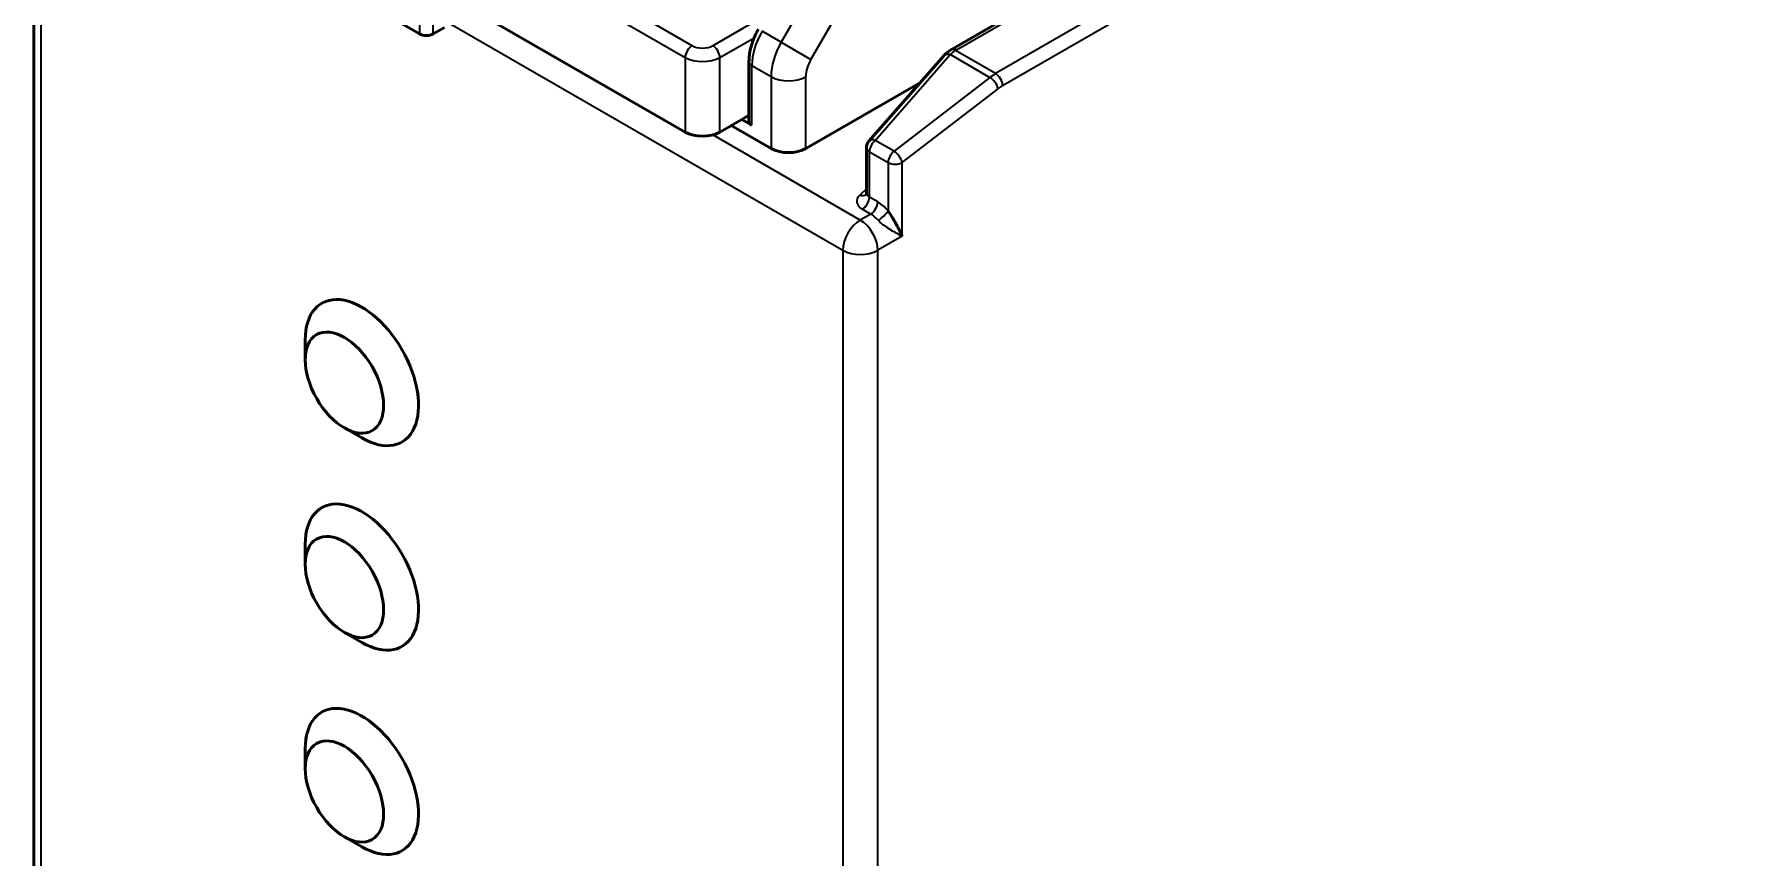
# Model space of a CAD drawing. Header units: millimetres. Extents: x 0 to 415, y 0 to 297.
# Drawn here: x 77 to 111.45, y 88.05 to 104.75 of the extents above; entities that cross this region are included whole.
import ezdxf

# ---------------------------------------------------------------- set-up
doc = ezdxf.new("R2010")
doc.units = ezdxf.units.MM
doc.layers.add('Sichtbar (ISO)', color=7, linetype='Continuous', lineweight=50)
doc.layers.add('Sichtbar schmal (ISO)', color=7, linetype='Continuous', lineweight=35)

msp = doc.modelspace()

# ---------------------------------------------------------------- linework, layer by layer
at = {"layer": 'Sichtbar (ISO)'}
for p, q in [((126.539, 122.294), (95.613, 104.439)), ((77, 109.958), (77, 34.759)), ((82.255, 106.233), (84.819, 104.753)), ((85.561, 105.446), (90.21, 102.762)), ((85.102, 104.753), (85.332, 104.886)), ((91.506, 102.981), (91.506, 104.194)), ((93.939, 102.578), (95.456, 104.31)), ((94.984, 103.771), (92.661, 102.43)), ((90.917, 102.762), (91.36, 103.018)), ((91.506, 103.102), (91.36, 103.018)), ((91.36, 103.018), (91.565, 102.899)), ((91.147, 102.895), (91.953, 102.43)), ((93.89, 101.523), (93.89, 102.446)), ((82.503, 98.137), (82.503, 98.545)), ((83.298, 96.759), (83.652, 96.555)), ((82.503, 93.989), (82.503, 94.398)), ((83.298, 92.611), (83.652, 92.407)), ((82.503, 89.842), (82.503, 90.25)), ((83.298, 88.464), (83.652, 88.26))]:
    msp.add_line(p, q, dxfattribs=at)
msp.add_arc((94.09, 102.446), 0.2, 138.8031, 180, dxfattribs=at)
for centre, major_axis, ratio, start_param, end_param in [((84.96, 104.835), (0.2, 0), 0.577746, 3.927333, 5.497445), ((95.606, 104.179), (-0.15, 0.132), 0.584764, 6.279291, 6.283185), ((90.563, 102.966), (0.5, 0), 0.577746, 3.927333, 5.497445), ((91.706, 102.981), (-0.2, 0), 0.57735, 0, 0.785398), ((92.307, 102.634), (-0.5, 0), 0.57735, 0.785398, 2.356194), ((83.652, 97.882), (-0.813, 1.407), 0.57735, 2.356194, 7.068583), ((83.652, 93.734), (-0.813, 1.407), 0.57735, 2.356194, 7.068583), ((83.652, 89.586), (-0.813, 1.407), 0.57735, 2.356194, 7.068583)]:
    msp.add_ellipse(centre, major_axis=major_axis, ratio=ratio, start_param=start_param, end_param=end_param, dxfattribs=at)
for centre in [(83.298, 97.678), (83.298, 93.53), (83.298, 89.382)]:
    msp.add_ellipse(centre, major_axis=(-0.563, 0.974), ratio=0.57735, dxfattribs=at)
for points, knots in [([(91.506, 104.194), (91.506, 104.237), (91.509, 104.281), (91.52, 104.37), (91.528, 104.414), (91.55, 104.504), (91.563, 104.548), (91.595, 104.637), (91.612, 104.681), (91.652, 104.768), (91.675, 104.81), (91.698, 104.852)], [0, 0, 0, 0, 0.1570796, 0.1570796, 0.3141593, 0.3141593, 0.4712389, 0.4712389, 0.6283185, 0.6283185, 0.7853982, 0.7853982, 0.7853982, 0.7853982]), ([(95.613, 104.439), (95.612, 104.438), (95.61, 104.437), (95.607, 104.436), (95.606, 104.435), (95.603, 104.433), (95.602, 104.432), (95.599, 104.431), (95.597, 104.43), (95.595, 104.428), (95.593, 104.427), (95.592, 104.426)], [4.71238898, 4.71238898, 4.71238898, 4.71238898, 4.71847201, 4.71847201, 4.72455505, 4.72455505, 4.73063808, 4.73063808, 4.73672112, 4.73672112, 4.74280415, 4.74280415, 4.74280415, 4.74280415]), ([(93.883, 101.495), (93.883, 101.495), (93.883, 101.495), (93.884, 101.496), (93.885, 101.498), (93.887, 101.503), (93.888, 101.506), (93.889, 101.514), (93.89, 101.519), (93.89, 101.523)], [5.0928775, 5.0928775, 5.0928775, 5.0928775, 5.1545694, 5.1545694, 5.2689753, 5.2689753, 5.3833812, 5.3833812, 5.4977871, 5.4977871, 5.4977871, 5.4977871]), ([(94.523, 100.838), (94.52, 100.843), (94.518, 100.848), (94.459, 100.957), (94.386, 101.071), (94.329, 101.166)], [-0.05586322, -0.05586322, -0.05586322, -0.05586322, -0.05349435, -0.05349435, 0, 0, 0, 0]), ([(94.612, 100.65), (94.599, 100.682), (94.584, 100.716), (94.554, 100.779), (94.539, 100.808), (94.523, 100.838)], [-0.08968472, -0.08968472, -0.08968472, -0.08968472, -0.07132337, -0.07132337, -0.05586322, -0.05586322, -0.05586322, -0.05586322])]:
    msp.add_open_spline(points, degree=3, knots=knots, dxfattribs=at)
for points in [[(95.466, 104.322), (95.503, 104.362), (95.545, 104.398), (95.592, 104.426)], [(95.459, 104.313), (95.461, 104.316), (95.464, 104.319), (95.466, 104.322)]]:
    msp.add_open_spline(points, degree=3, dxfattribs=at)
at = {"layer": 'Sichtbar schmal (ISO)'}
for p, q in [((95.713, 104.429), (126.639, 122.284)), ((127.452, 121.815), (96.509, 103.95)), ((96.651, 103.705), (127.594, 121.57)), ((78.68, 110.931), (90.21, 104.275)), ((90.351, 104.515), (78.821, 111.172)), ((77.147, 34.555), (77.147, 109.754)), ((84.819, 105.427), (84.819, 104.753)), ((85.102, 104.753), (85.102, 105.427)), ((92.736, 105.582), (92.161, 104.585)), ((91.869, 105.147), (90.775, 104.515)), ((92.764, 104.236), (93.34, 105.234)), ((85.39, 104.995), (93.41, 100.364)), ((92.161, 104.585), (91.772, 104.809)), ((90.917, 104.275), (91.611, 104.675)), ((92.161, 104.585), (92.764, 104.236)), ((96.509, 103.95), (95.696, 104.419)), ((90.21, 104.275), (90.21, 102.762)), ((90.917, 102.762), (90.917, 104.275)), ((91.565, 104.112), (91.953, 103.888)), ((91.565, 102.899), (91.565, 104.112)), ((94.067, 102.594), (95.583, 104.326)), ((95.591, 104.335), (96.393, 103.871)), ((91.953, 103.888), (91.953, 102.43)), ((92.661, 102.43), (92.661, 103.888)), ((96.393, 103.871), (94.448, 102.374)), ((94.612, 102.145), (96.558, 103.642)), ((93.764, 100.977), (90.772, 102.704)), ((93.948, 102.364), (94.329, 102.145)), ((93.948, 101.441), (93.948, 102.364)), ((94.448, 102.374), (94.067, 102.594)), ((94.329, 102.145), (94.329, 101.166)), ((94.612, 100.65), (94.612, 102.145)), ((93.89, 101.607), (93.754, 101.485)), ((94.117, 101.344), (93.948, 101.441)), ((93.976, 101.099), (93.764, 100.977)), ((93.807, 101.196), (93.976, 101.099)), ((94.612, 100.65), (94.117, 100.364)), ((93.41, 100.364), (93.41, 25.165)), ((94.117, 25.165), (94.117, 100.364))]:
    msp.add_line(p, q, dxfattribs=at)
for centre, major_axis, ratio, start_param, end_param in [((92.272, 104.521), (0.5, 0.866), 0.57735, 1.570796, 2.356194), ((90.351, 104.352), (-0.1, -0.173), 0.57735, 3.926991, 5.471607), ((90.563, 104.638), (-0.3, 0), 0.577746, 0.785741, 2.355852), ((90.775, 104.352), (0.1, -0.173), 0.57735, 0.811578, 2.356194), ((92.661, 104.296), (-0.5, -0.866), 0.57735, 4.712389, 5.497787), ((95.888, 103.951), (0.161, 0.518), 0.855212, 0.767922, 1.032235), ((95.696, 104.256), (-0.105, 0.17), 0.594641, 5.48211, 6.282412), ((95.713, 104.266), (-0.1, 0.173), 0.57735, 5.497787, 6.283185), ((96.279, 104.102), (0.8, 0), 0.57735, 2.356194, 2.38661), ((90.563, 104.475), (0.5, 0), 0.565343, 3.927333, 5.497445), ((91.706, 104.194), (-0.2, 0), 0.57735, 0, 0.785398), ((93.014, 104.092), (0.25, 0.433), 0.57735, 1.570796, 2.356194), ((95.606, 104.179), (-0.15, 0.132), 0.584764, 5.323444, 6.279291), ((95.614, 104.187), (-0.148, 0.134), 0.576725, 5.333395, 6.27922), ((96.256, 104.099), (-0.795, -0.138), 0.662498, 5.579234, 5.59654), ((92.307, 104.092), (0.5, 0), 0.57735, 3.926991, 5.497787), ((96.509, 103.133), (-0.5, -0.866), 0.57735, 3.926991, 4.092139), ((96.416, 103.724), (0.122, -0.158), 0.474579, 0.715402, 2.286199), ((96.509, 103.786), (-0.1, 0.173), 0.57735, 3.926991, 5.497787), ((96.651, 103.052), (0.4, 0.693), 0.57735, 0.785398, 0.950547), ((94.09, 102.446), (-0.2, 0), 0.57735, 0, 0.785398), ((94.09, 102.446), (-0.15, 0.132), 0.584764, 5.323444, 6.283185), ((94.09, 102.446), (0.1, 0.173), 0.57735, 0.950547, 2.356194), ((94.471, 102.226), (0.1, 0.173), 0.57735, 0.950547, 2.356194), ((94.471, 102.226), (-0.122, 0.158), 0.474579, 3.856995, 5.427791), ((94.471, 102.226), (0.2, 0), 0.57735, 3.926991, 5.497787), ((94.09, 101.36), (-0.4, 0), 0.57735, 5.711156, 7.068583), ((93.754, 101.648), (0.134, -0.149), 0.686514, 5.365781, 6.251178), ((93.807, 101.36), (-0.1, -0.173), 0.57735, 0.785398, 2.356194), ((94.09, 101.523), (-0.2, 0), 0.57735, 0, 0.785398), ((93.976, 101.262), (0.1, 0.173), 0.57735, 3.926991, 5.497787), ((94.117, 100.772), (-0.35, 0.606), 0.57735, 5.054876, 5.497787), ((93.764, 100.568), (-0.25, -0.433), 0.57735, 3.926991, 5.497787), ((93.764, 100.568), (-0.25, 0.433), 0.57735, 3.926991, 5.497787), ((93.976, 100.691), (0.25, -0.433), 0.57735, 1.913283, 2.356194), ((94.188, 101.085), (0.149, 0.133), 0.274205, 4.068436, 5.639232), ((93.764, 100.568), (0.5, 0), 0.57735, 3.926991, 5.497787)]:
    msp.add_ellipse(centre, major_axis=major_axis, ratio=ratio, start_param=start_param, end_param=end_param, dxfattribs=at)
msp.add_open_spline([(94.127, 100.972), (94.142, 100.956), (94.158, 100.94), (94.174, 100.925), (94.202, 100.901), (94.231, 100.878), (94.261, 100.857), (94.299, 100.829), (94.339, 100.803), (94.377, 100.78), (94.421, 100.753), (94.463, 100.729), (94.502, 100.708), (94.542, 100.686), (94.579, 100.667), (94.612, 100.65)], degree=3, knots=[0, 0, 0, 0, 0.00939149, 0.00939149, 0.00939149, 0.02441786, 0.02441786, 0.02441786, 0.04395215, 0.04395215, 0.04395215, 0.06659906, 0.06659906, 0.06659906, 0.08968472, 0.08968472, 0.08968472, 0.08968472], dxfattribs=at)

doc.saveas('drawing.dxf')
